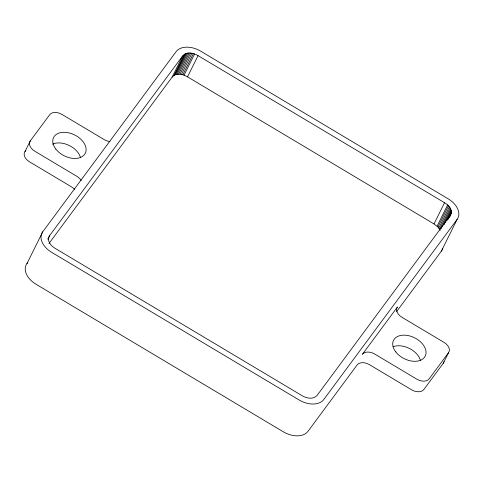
<?xml version="1.0" encoding="UTF-8"?>
<svg xmlns="http://www.w3.org/2000/svg" width="483" height="483" viewBox="0 0 483 483"><rect width="100%" height="100%" fill="white"/><g stroke="black" fill="none" stroke-linecap="round" stroke-linejoin="round"><path stroke-width="0.72" d="M49.652 235.583C46.205 240.474 51.059 246.155 55.322 248.449L301.821 395.535C306.294 398.276 313.407 399.954 317.228 395.245L450.216 215.599C453.664 210.709 448.81 205.021 444.553 202.733L198.054 55.642C193.58 52.907 186.468 51.228 182.64 55.937L49.652 235.583L48.01 238.898M74.521 189.251A9.835 6.478 26.4 0 0 71.593 186.927L29.523 161.823A9.835 6.478 26.4 0 1 24.995 151.547L30.266 140.945L49.707 114.676A9.835 6.478 26.4 0 1 62.011 114.441L104.087 139.545A9.835 6.478 26.4 0 0 110.009 141.519M448.55 352.662L429.103 378.932A9.835 6.478 26.4 0 1 416.799 379.167L374.73 354.057A9.835 6.478 26.4 0 0 362.425 354.293L397.424 307.013A9.835 6.478 26.4 0 0 401.953 317.283L444.022 342.387A9.835 6.478 26.4 0 1 448.55 352.662L443.285 363.27L423.839 389.54A9.835 6.478 26.4 0 1 411.534 389.769L369.465 364.665A9.835 6.478 26.4 0 0 357.16 364.9L307.961 431.355A19.67 12.956 26.4 0 1 283.352 431.82L35.971 284.209A19.67 12.956 26.4 0 1 26.921 263.658L42.715 231.84L176.114 51.645A19.67 12.956 26.4 0 1 200.723 51.18L448.103 198.791A19.67 12.956 26.4 0 1 457.153 219.342L441.359 251.16L396.634 311.577M47.92 239.2L48.578 237.871M48.976 243.486L172.111 77.147L182.64 55.937M172.111 77.147L174.049 75.366L184.578 54.156M174.049 75.366L174.882 74.931L185.412 53.716M174.882 74.931L176.011 74.539L186.541 53.329M176.011 74.539L177.249 74.291L187.784 53.082M177.249 74.291L178.577 74.195L189.113 52.979M178.577 74.195L179.972 74.243L190.501 53.027M179.972 74.243L181.409 74.436L191.938 53.227M181.409 74.436L182.858 74.78L193.393 53.565M182.858 74.78L184.065 75.179L194.595 53.963M440.218 230.313L437.96 226.998L434.024 223.943L187.525 76.857L198.054 55.642M434.024 223.943L444.553 202.733M437.085 226.159L447.614 204.943M437.96 226.998L448.49 205.782M438.872 228.067L449.401 206.857M439.633 229.177L450.162 207.968M440.876 228.99L450.748 209.103M443.919 224.824L451.164 210.238M446.781 220.64L451.388 211.361M447.807 219.741L451.424 212.448M449.323 217.284L451.297 213.305M449.232 217.585L450.216 215.599M24.995 151.547L25.883 150.358M26.921 263.658L27.815 262.45M457.153 219.342L323.755 399.538A19.67 12.956 26.4 0 1 299.152 400.002L51.772 252.392A19.67 12.956 26.4 0 1 42.715 231.84M184.065 75.179L187.525 76.857M52.538 144.163A17.708 11.664 26.4 0 1 69.135 145.431A17.708 11.664 26.4 0 1 80.54 157.742M393.126 346.728A17.708 11.664 26.4 0 1 420.476 360.584M442.609 248.751A19.67 12.956 26.4 0 1 441.359 251.16M444.004 361.737A9.835 6.478 26.4 0 1 443.285 363.27M30.266 140.945A9.835 6.478 26.4 0 0 34.788 151.215L76.857 176.319A9.835 6.478 26.4 0 1 81.18 180.461M395.74 351.896A17.708 11.664 26.4 0 0 424.521 357.263A17.708 11.664 26.4 0 0 407.863 335.516A17.708 11.664 26.4 0 0 395.74 351.896M55.799 149.054A17.708 11.664 26.4 0 0 84.579 154.421A17.708 11.664 26.4 0 0 67.928 132.674A17.708 11.664 26.4 0 0 55.799 149.054"/></g></svg>
